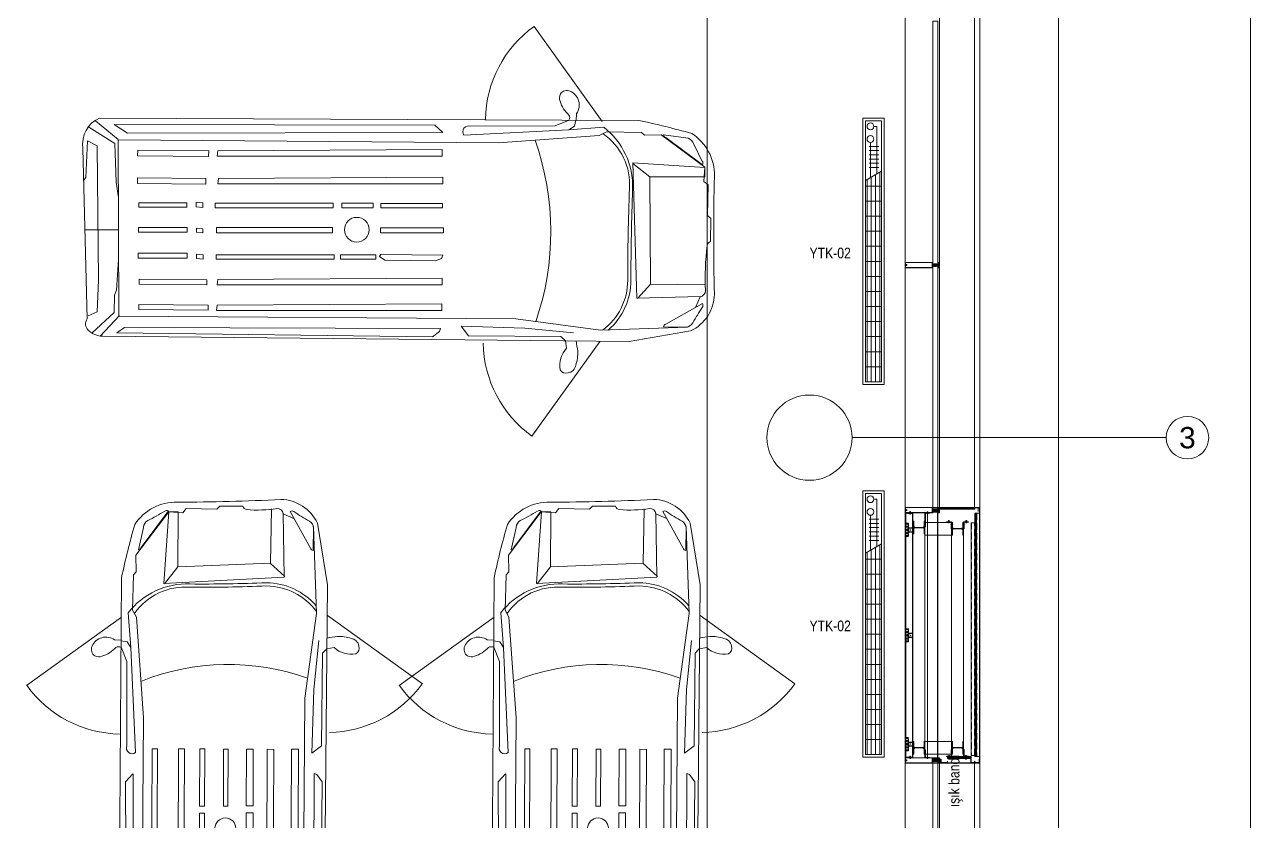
# Model space of a CAD drawing. Extents: x -2365 to 41970, y -230 to 8114.
# Drawn here: x 5304 to 6455, y 692 to 1440 of the extents above; entities that cross this region are included whole.
import ezdxf
from ezdxf.enums import TextEntityAlignment as Align

# ---------------------------------------------------------------- set-up
doc = ezdxf.new("R2010")
doc.units = 0
doc.header["$LTSCALE"] = 25
for name, pattern in [('DOT2', [0.125, 0, -0.125]), ('Grundrisse$0$AUSGEZOGEN', [2, 1, 1]), ('HIDDEN', [0.375, 0.25, -0.125]), ('HIDDEN2', [4.7625, 3.175, -1.5875])]:
    doc.linetypes.add(name, pattern=pattern)
doc.layers.get('0').update_dxf_attribs({"color": 9, "lineweight": 9})
for name, color, linetype, lineweight in [('01', 9, 'Continuous', 9), ('04', 9, 'Continuous', 9), ('06D', 9, 'Continuous', 9), ('09P', 9, 'Continuous', 9), ('10', 9, 'Continuous', 9), ('10A', 9, 'Continuous', 9), ('15', 9, 'Continuous', 9), ('20', 9, 'DOT2', 9), ('21', 9, 'Continuous', 9), ('24', 9, 'Continuous', 9), ('33', 9, 'BATTING', 9), ('35', 9, 'Continuous', 9), ('40A', 9, 'Continuous', 9)]:
    doc.layers.add(name, color=color, linetype=linetype, lineweight=lineweight)
doc.styles.add('Arial', font='arial.ttf', dxfattribs={"height": 2.5})
doc.styles.add('MuuM_TEXT-STANDART', font='ARIALN.TTF')
doc.linetypes.add('BATTING', pattern='A,0.0001,-0.1,[134,ltypeshp.shx,S=0.1,R=0,X=-0.1,Y=0],-0.2,[134,ltypeshp.shx,S=0.1,R=180,X=0.1,Y=0],-0.1', length=0.4001)
pattern_1 = [(135, (-0.00024, 0.01554), (-0.1767767, -0.1767767), [])]
pattern_2 = [(135, (-1.3601, 215.09837), (-0.1767767, -0.1767767), [])]
pattern_3 = [(135, (-1.36034, 214.00161), (-0.1767767, -0.1767767), [])]

# ---------------------------------------------------------------- blocks, each defined once
blk = doc.blocks.new('0_aks')
at = {"linetype": 'Continuous'}
blk.add_circle((0, 0), 2, dxfattribs=at)
at = {"style": 'Arial'}
blk.add_attdef('AKS', text='', height=2, dxfattribs=at).set_placement((0, 0), align=Align.MIDDLE_CENTER)
blk = doc.blocks.new('p-aks_vw')
at = {"layer": '24', "ltscale": 2}
blk.add_lwpolyline([(5680, 740), (5975, 740)], dxfattribs=at)
at = {"layer": '24', "xscale": 10, "yscale": 10, "zscale": 10}
blk.add_blockref('0_aks', (5995, 740), dxfattribs=at).add_auto_attribs({'AKS': '3'})
blk = doc.blocks.new('prf-camderzi-20x6-p_1')
at = {"layer": '10A', "linetype": 'Continuous'}
for points in [[(0.2, -2.4), (0.1, -2.3), (0.1, 2.3), (0.2, 2.4), (0.8, 2.4), (0.8, 2.3), (0.9, 2.3), (1.2, 2.4), (1.2, 2.5), (0.1, 2.5), (0, 2.4), (0, 2.3), (0, -2.4), (0.1, -2.5), (0.1, -2.5), (1.2, -2.5), (1.2, -2.4), (0.9, -2.3), (0.8, -2.3), (0.8, -2.4)], [(1.1, 2.1), (1.1, 2), (1.1, 2), (1.2, 2), (1.2, 2.3), (0.8, 2.3), (0.8, 2.2), (0.8, 2.3), (0.7, 2.3), (0.7, 2.3), (0.5, 2.3), (0.4, 2.2), (0.2, 2.1), (0.2, 2.1), (0.2, 2.1), (0.3, 2.1), (0.6, 2.1), (0.7, 2), (0.7, 1.1), (0.8, 1), (0.9, 1), (1, 0.9), (1, 0), (1, 0), (1, 0), (1, -0.9), (0.9, -1), (0.8, -1), (0.7, -1.1), (0.7, -2), (0.6, -2), (0.3, -2), (0.2, -2.1), (0.2, -2.1), (0.2, -2.1), (0.4, -2.2), (0.5, -2.3), (0.7, -2.3), (0.7, -2.3), (0.8, -2.3), (0.8, -2.2), (0.8, -2.2), (1.2, -2.4), (1.2, -2), (1.1, -1.9), (1.1, -1.9), (1.1, -2.1), (0.9, -2.1), (0.8, -2), (0.8, -1.1), (1.1, -1.1), (1.1, -1.2), (1.1, -1.2), (1.2, -1.2), (1.2, 1.2), (1.1, 1.3), (1.1, 1.3), (1.1, 1.1), (0.8, 1.1), (0.8, 2), (0.9, 2.1)], [(6.2, -2.5), (31.9, -2.5), (32, -2.5), (32, -2.4), (32, 2.3), (31.9, 2.5), (31.9, 2.5), (6.2, 2.5), (6.2, 2.3), (6.3, 2.2), (6.4, 2.2), (6.4, 2.3), (6.6, 2.3), (6.6, 1.9), (6.6, 1.9), (6.6, 1.8), (6.6, 1.4), (6.4, 1.4), (6.4, 1.5), (6.3, 1.5), (6.2, 1.4), (6.2, 1.1), (6.4, 1.1), (6.4, 1.2), (6.6, 1.2), (6.6, 0.7), (6.5, 0.5), (6.4, 0.5), (5.3, 0.5), (5.2, 0.5), (5.2, 0.4), (5.3, 0.2), (5.4, 0.2), (5.5, 0.2), (5.6, 0.2), (5.6, 0.2), (5.6, 0.2), (5.8, 0.2), (5.8, 0.2), (5.8, 0.2), (6, 0.2), (6, 0.2), (6, 0.2), (6.1, 0.2), (6.2, 0.2), (6.2, 0.2), (6.3, 0.2), (6.3, 0.2), (6.4, 0.2), (6.4, 0.2), (6.6, 0.1), (6.7, 0), (6.6, -0.1), (6.4, -0.2), (6.3, -0.2), (6.2, -0.2), (6.2, -0.2), (6.1, -0.2), (6.1, -0.2), (6, -0.2), (5.9, -0.2), (5.9, -0.2), (5.9, -0.2), (5.7, -0.2), (5.7, -0.2), (5.7, -0.2), (5.6, -0.2), (5.5, -0.2), (5.5, -0.2), (5.4, -0.2), (5.3, -0.3), (5.2, -0.4), (5.2, -0.5), (5.3, -0.5), (6.4, -0.5), (6.5, -0.6), (6.6, -0.6), (6.6, -1.2), (6.4, -1.2), (6.4, -1.1), (6.2, -1.1), (6.2, -1.5), (6.3, -1.5), (6.4, -1.5), (6.4, -1.4), (6.6, -1.4), (6.6, -1.9), (6.6, -1.9), (6.6, -1.9), (6.6, -2.4), (6.4, -2.4), (6.4, -2.2), (6.3, -2.2), (6.2, -2.3)]]:
    blk.add_lwpolyline(points, close=True, dxfattribs=at)
at = {"layer": '10A', "linetype": 'Grundrisse$0$AUSGEZOGEN'}
for points in [[(5.2, -0.5), (5.2, -0.3), (5.3, -0.2), (5.4, -0.2), (5.6, -0.2), (5.8, -0.2), (5.8, -0.2), (5.9, -0.2), (5.9, -0.2), (5.9, -0.2), (6.1, -0.2), (6.2, -0.2), (6.2, -0.2), (6.4, -0.1), (6.4, 0), (6.4, 0.1), (6.2, 0.2), (6.2, 0.2), (6.1, 0.2), (5.9, 0.2), (5.9, 0.2), (5.9, 0.2), (5.8, 0.2), (5.8, 0.2), (5.6, 0.2), (5.4, 0.2), (5.3, 0.2), (5.2, 0.3), (5.2, 0.5), (2.4, 0.5), (2.3, 0.5), (2.1, 0.4), (2, 0.4), (2, 0.4), (2, 0.5), (2, 0.5), (2, 0.5), (1.4, 0.5), (1.3, 0.4), (1.4, 0.3), (1.5, 0.3), (1.5, 0.3), (1.5, 0.4), (1.8, 0.4), (1.9, 0.3), (2.2, 0), (2.2, 0), (2.2, 0), (1.9, -0.3), (1.8, -0.4), (1.5, -0.4), (1.5, -0.3), (1.5, -0.3), (1.4, -0.3), (1.3, -0.4), (1.4, -0.5), (1.4, -0.5), (2, -0.5), (2, -0.5), (2, -0.4), (2, -0.4), (2.1, -0.4), (2.3, -0.5), (2.4, -0.5)], [(2.8, 0.9), (2.8, 0.9), (2.7, 0.5), (2.8, 0.5), (2.9, 0.5), (2.9, 0.6), (2.9, 0.9), (3, 1), (3.1, 1.1), (3.4, 1.1), (3.5, 1.1), (3.5, 1.2), (3.4, 1.2), (3.1, 1.2), (3.1, 1.2), (3, 1.2), (3, 1.2), (3, 1.1), (2.9, 1.1), (2.9, 1.1), (2.8, 1), (2.8, 1)], [(3.7, 0.9), (3.7, 0.9), (3.6, 0.5), (3.7, 0.5), (3.8, 0.5), (3.8, 0.6), (3.8, 0.9), (3.9, 1), (4, 1.1), (4.3, 1.1), (4.3, 1.1), (4.4, 1.2), (4.3, 1.2), (4, 1.2), (4, 1.2), (3.9, 1.2), (3.9, 1.2), (3.8, 1.1), (3.8, 1.1), (3.8, 1.1), (3.7, 1), (3.7, 1)], [(4.6, 0.9), (4.5, 0.9), (4.5, 0.5), (4.6, 0.5), (4.7, 0.5), (4.7, 0.6), (4.7, 0.9), (4.8, 1), (4.9, 1.1), (5.2, 1.1), (5.2, 1.1), (5.2, 1.2), (5.2, 1.2), (4.9, 1.2), (4.9, 1.2), (4.8, 1.2), (4.8, 1.2), (4.7, 1.1), (4.7, 1.1), (4.6, 1.1), (4.6, 1), (4.6, 1)], [(2.8, -0.9), (2.8, -0.9), (2.7, -0.5), (2.8, -0.5), (2.9, -0.6), (2.9, -0.6), (2.9, -0.9), (3, -1), (3.1, -1.1), (3.4, -1.1), (3.5, -1.1), (3.5, -1.1), (3.4, -1.2), (3.1, -1.2), (3.1, -1.2), (3, -1.2), (3, -1.1), (3, -1.1), (2.9, -1.1), (2.9, -1.1), (2.8, -1), (2.8, -1)], [(3.7, -0.9), (3.7, -0.9), (3.6, -0.5), (3.7, -0.5), (3.8, -0.6), (3.8, -0.6), (3.8, -0.9), (3.9, -1), (4, -1.1), (4.3, -1.1), (4.3, -1.1), (4.4, -1.1), (4.3, -1.2), (4, -1.2), (4, -1.2), (3.9, -1.2), (3.9, -1.1), (3.8, -1.1), (3.8, -1.1), (3.8, -1.1), (3.7, -1), (3.7, -1)], [(4.6, -0.9), (4.5, -0.9), (4.5, -0.5), (4.6, -0.5), (4.7, -0.6), (4.7, -0.6), (4.7, -0.9), (4.8, -1), (4.9, -1.1), (5.2, -1.1), (5.2, -1.1), (5.2, -1.1), (5.2, -1.2), (4.9, -1.2), (4.9, -1.2), (4.8, -1.2), (4.8, -1.1), (4.7, -1.1), (4.7, -1.1), (4.6, -1.1), (4.6, -1), (4.6, -1)]]:
    blk.add_lwpolyline(points, close=True, dxfattribs=at)
at = {"layer": '10A', "linetype": 'Continuous'}
blk.add_lwpolyline([(6.8, -2.3), (6.8, 2.3), (31.8, 2.3), (31.8, 0.2), (31.7, 0.1), (31.3, 0.1), (31.2, 0.2), (31.2, 0.2), (31.2, 0.3), (31.1, 0.3), (31.1, 0.3), (31, 0.4), (31, 0.4), (31, 0.4), (30.9, 0.4), (30.8, 0.5), (30.8, 0.5), (30.7, 0.5), (30.7, 0.4), (30.6, 0.4), (30.6, 0.4), (30.5, 0.4), (30.5, 0.3), (30.4, 0.3), (30.4, 0.2), (30.5, 0.1), (30.7, 0.1), (30.7, 0.2), (30.7, 0.2), (30.8, 0.2), (30.9, 0.2), (30.9, 0.2), (30.9, 0.1), (31, 0.1), (31, 0), (31, -0.1), (30.9, -0.1), (30.9, -0.1), (30.9, -0.2), (30.8, -0.2), (30.7, -0.2), (30.7, -0.1), (30.7, -0.1), (30.6, -0.1), (30.5, -0.1), (30.4, -0.2), (30.4, -0.3), (30.5, -0.3), (30.5, -0.3), (30.6, -0.4), (30.6, -0.4), (30.7, -0.4), (30.7, -0.4), (30.8, -0.4), (30.8, -0.4), (30.9, -0.4), (31, -0.4), (31, -0.4), (31, -0.4), (31.1, -0.3), (31.1, -0.3), (31.2, -0.2), (31.2, -0.2), (31.2, -0.2), (31.3, -0.1), (31.7, -0.1), (31.8, -0.1), (31.8, -2.3), (6.8, -2.3)], dxfattribs=at)
blk = doc.blocks.new('p-cephe-onkisim')
at = {"layer": '06D'}
for points in [[(-70.1, 2345), (-70, 68.4)], [(0, 2276.5), (0, 68)]]:
    blk.add_lwpolyline(points, dxfattribs=at)
for points in [[(-38, 794.5), (-5, 794.5), (-5, 1709.5), (-38, 1709.5)], [(-38, 68), (-5, 68), (-5, 554.5), (-38, 554.5)]]:
    blk.add_lwpolyline(points, close=True, dxfattribs=at)
at = {"layer": '10'}
blk.add_lwpolyline([(0, 794.5), (-70, 794.5), (-70, 554.5), (0, 554.5)], close=True, dxfattribs=at)
at = {"layer": '15', "linetype": 'Continuous'}
for points in [[(-44, 1251), (-39.5, 1251), (-39.5, 1023), (-44, 1023)], [(-44, 793.2), (-39.5, 793.2), (-39.5, 1021), (-44, 1021)], [(-44, 555.8), (-39.5, 555.8), (-39.5, 310.9), (-44, 310.9)]]:
    blk.add_lwpolyline(points, close=True, dxfattribs=at)
at = {"xscale": -1}
for p in [(-38, 1022), (-38, 792), (-38, 557)]:
    blk.add_blockref('prf-camderzi-20x6-p_1', p, dxfattribs=at)
blk = doc.blocks.new('Prf-40x40')
for points in [[(1.5, -2), (-1.5, -2, -0.414214), (-2, -1.5), (-2, 1.5, -0.414214), (-1.5, 2), (1.5, 2, -0.414214), (2, 1.5), (2, -1.5, -0.414214)], [(1.5, -1.7), (-1.5, -1.7, -0.414214), (-1.7, -1.5), (-1.7, 1.5, -0.414214), (-1.5, 1.7), (1.5, 1.7, -0.414214), (1.7, 1.5), (1.7, -1.5, -0.414214)]]:
    blk.add_lwpolyline(points, format="xyb", close=True)
blk.add_point((0, 0))
blk = doc.blocks.new('VIDA-GY2')
for p, q in [((0, 6), (-3, 6)), ((0, 5), (-3, 5)), ((0, 9), (0, 6)), ((0, 9), (0, 6)), ((3, 6), (0, 6)), ((0, 5), (0, 2)), ((0, 5), (0, 2)), ((3, 5), (0, 5))]:
    blk.add_line(p, q)
blk.add_circle((0, 5), 5.4)
for centre, start, end in [((-1, 5), 166.2259, 193.7741), ((0, 7), 76.2259, 103.7741), ((0, 4), 256.2259, 283.7741), ((1, 5), 346.2259, 13.7741)]:
    blk.add_arc(centre, 2.1, start, end)
blk = doc.blocks.new('A$C24435FA4')
for p, q in [((6.8, 6.2, 0), (4, 6.2, 0)), ((4.2, 1.1, 0), (4, 1.1, 0)), ((4, 1.1, 0), (4, -1.1, 0)), ((4.2, 1.1, 0), (4.2, -1.1, 0)), ((4.3, 5.3, 0), (6.8, 5.3, 0)), ((4.3, 5.3, 0), (4.3, -5.3, 0)), ((4.3, -5.3, 0), (4.3, 5.3, 0)), ((4.3, 0.9, 0), (4.9, 0.9, 0)), ((4.3, 0.5, 0), (4.9, 0.5, 0)), ((5, 0.7, 0), (5, -0.7, 0)), ((5, 0.5, 0), (6.3, 0.5, 0)), ((5.2, -0.5, 0), (5.2, 0.5, 0)), ((5.3, -0.5, 0), (5.3, 0.5, 0)), ((5.5, -0.5, 0), (5.5, 0.5, 0)), ((5.7, -0.5, 0), (5.7, 0.5, 0)), ((5.8, -0.5, 0), (5.8, 0.5, 0)), ((6, -0.5, 0), (6, 0.5, 0)), ((6.1, -0.5, 0), (6.1, 0.5, 0)), ((6.3, -0.5, 0), (6.3, 0.5, 0)), ((6.8, 5.2, 0), (6.8, 6.2, 0)), ((6.8, -5.3, 0), (6.8, 5.3, 0)), ((4.2, -1.1, 0), (4, -1.1, 0)), ((4, -6.3, 0), (6.8, -6.3)), ((4.3, -0.5, 0), (4.9, -0.5, 0)), ((4.3, -1, 0), (4.9, -1, 0)), ((4.3, -5.3, 0), (6.8, -5.3, 0)), ((5, -0.5, 0), (6.3, -0.5, 0)), ((6.8, -6.3, 0), (6.8, -5.3, 0))]:
    blk.add_line(p, q)
for centre, radius, start, end in [((4.1, 6.3, 0), 0.129, 200.3002, 318.4444), ((4.1, 6.1, 0), 0.129, 200.3002, 318.4444), ((4.1, 5.9, 0), 0.129, 200.3002, 318.4444), ((4.1, 5.7, 0), 0.129, 200.3002, 318.4444), ((4.1, 5.5, 0), 0.129, 200.3002, 318.4444), ((4.1, 5.3, 0), 0.129, 200.3002, 318.4444), ((4.1, 5.1, 0), 0.129, 200.3002, 318.4444), ((4.1, 4.9, 0), 0.129, 200.3002, 318.4444), ((4.1, 4.7, 0), 0.129, 200.3002, 318.4444), ((4.1, 4.5, 0), 0.129, 200.3002, 318.4444), ((4.1, 4.3, 0), 0.129, 200.3002, 318.4444), ((4.1, 4.1, 0), 0.129, 200.3002, 318.4444), ((4.1, 3.9, 0), 0.129, 200.3002, 318.4444), ((4.1, 3.7, 0), 0.129, 200.3002, 318.4444), ((4.1, 3.5, 0), 0.129, 200.3002, 318.4444), ((4.1, 3.3, 0), 0.129, 200.3002, 318.4444), ((4.1, 3.1, 0), 0.129, 200.3002, 318.4444), ((4.1, 2.9, 0), 0.129, 200.3002, 318.4444), ((4.1, 2.7, 0), 0.129, 200.3002, 318.4444), ((4.1, 2.5, 0), 0.129, 200.3002, 318.4444), ((4.1, 2.3, 0), 0.129, 200.3002, 318.4444), ((4.1, 2.1, 0), 0.129, 200.3002, 318.4444), ((4.1, 1.9, 0), 0.129, 200.3002, 318.4444), ((4.1, 1.7, 0), 0.129, 200.3002, 318.4444), ((4.1, 1.5, 0), 0.129, 200.3002, 318.4444), ((4.1, 1.3, 0), 0.129, 200.3002, 318.4444), ((4.1, 1.1, 0), 0.129, 200.3002, 318.4444), ((4.1, 0.9, 0), 0.129, 200.3002, 318.4444), ((4.1, 0.7, 0), 0.129, 200.3002, 318.4444), ((4.1, 0.5, 0), 0.129, 200.3002, 318.4444), ((4.1, 0.3, 0), 0.129, 200.3002, 318.4444), ((4.1, 0.1, 0), 0.129, 200.3002, 318.4444), ((4.5, 0.7), 0.303, 132.075, 227.925), ((5.5, 0), 1.3, 157.3801, 202.6199), ((4.7, 0.7), 0.303, 312.075, 47.925), ((3.7, 0), 1.3, 337.3801, 22.6199), ((4.1, -0.1, 0), 0.129, 200.3002, 318.4444), ((4.1, -0.3, 0), 0.129, 200.3002, 318.4444), ((4.1, -0.5, 0), 0.129, 200.3002, 318.4444), ((4.1, -0.7, 0), 0.129, 200.3002, 318.4444), ((4.1, -0.9, 0), 0.129, 200.3002, 318.4444), ((4.1, -1.1, 0), 0.129, 200.3002, 318.4444), ((4.1, -1.3, 0), 0.129, 200.3002, 318.4444), ((4.1, -1.5, 0), 0.129, 200.3002, 318.4444), ((4.1, -1.7, 0), 0.129, 200.3002, 318.4444), ((4.1, -1.9, 0), 0.129, 200.3002, 318.4444), ((4.1, -2.1, 0), 0.129, 200.3002, 318.4444), ((4.1, -2.3, 0), 0.129, 200.3002, 318.4444), ((4.1, -2.5, 0), 0.129, 200.3002, 318.4444), ((4.1, -2.7, 0), 0.129, 200.3002, 318.4444), ((4.1, -2.9, 0), 0.129, 200.3002, 318.4444), ((4.1, -3.1, 0), 0.129, 200.3002, 318.4444), ((4.1, -3.3, 0), 0.129, 200.3002, 318.4444), ((4.1, -3.5, 0), 0.129, 200.3002, 318.4444), ((4.1, -3.7, 0), 0.129, 200.3002, 318.4444), ((4.1, -3.9, 0), 0.129, 200.3002, 318.4444), ((4.1, -4.1, 0), 0.129, 200.3002, 318.4444), ((4.1, -4.3, 0), 0.129, 200.3002, 318.4444), ((4.1, -4.5, 0), 0.129, 200.3002, 318.4444), ((4.1, -4.7, 0), 0.129, 200.3002, 318.4444), ((4.1, -4.9, 0), 0.129, 200.3002, 318.4444), ((4.1, -5.1, 0), 0.129, 200.3002, 318.4444), ((4.1, -5.3, 0), 0.129, 200.3002, 318.4444), ((4.1, -5.5, 0), 0.129, 200.3002, 318.4444), ((4.1, -5.7, 0), 0.129, 200.3002, 318.4444), ((4.1, -5.9, 0), 0.129, 200.3002, 318.4444), ((4.1, -6.1, 0), 0.129, 200.3002, 318.4444), ((4.5, -0.7), 0.303, 132.075, 227.925), ((4.7, -0.7), 0.303, 312.075, 47.925)]:
    blk.add_arc(centre, radius, start, end)
at = {"xscale": 0.09999999997671699, "yscale": 0.09999999997671699, "zscale": 0.09999999997671699, "rotation": 179.9999994663915}
for p in [(5.6, 3.5, 0), (5.6, -2.5, 0)]:
    blk.add_blockref('VIDA-GY2', p, dxfattribs=at)
at = {"layer": '10'}
blk.add_blockref('Prf-40x40', (2, 0), dxfattribs=at)
blk = doc.blocks.new('*U608')
for points in [[(-0.1, -0.4), (-0.6, -0.4), (-0.6, 0.4), (-0.1, 0.4)], [(-0.1, 0.6), (0, 0.6), (0, -0.6), (-0.1, -0.6)], [(0.7, 0.6), (0.6, 0.6), (0.6, -0.6), (0.7, -0.6)], [(0.7, -0.4), (1.2, -0.4), (1.2, 0.4), (0.7, 0.4)]]:
    blk.add_lwpolyline(points, close=True)
for points in [[(0.6, 0.2), (0, 0.2)], [(0.6, -0.2), (0, -0.2)]]:
    blk.add_lwpolyline(points)
blk = doc.blocks.new('*U609')
for points in [[(-0.1, -0.4), (-0.6, -0.4), (-0.6, 0.4), (-0.1, 0.4)], [(-0.1, 0.6), (0, 0.6), (0, -0.6), (-0.1, -0.6)], [(0.9, 0.6), (0.8, 0.6), (0.8, -0.6), (0.9, -0.6)], [(0.9, -0.4), (1.4, -0.4), (1.4, 0.4), (0.9, 0.4)]]:
    blk.add_lwpolyline(points, close=True)
for points in [[(0.8, 0.2), (0, 0.2)], [(0.8, -0.2), (0, -0.2)]]:
    blk.add_lwpolyline(points)
blk = doc.blocks.new('*U610')
for points in [[(-0.1, -0.4), (-0.6, -0.4), (-0.6, 0.4), (-0.1, 0.4)], [(-0.1, 0.6), (0, 0.6), (0, -0.6), (-0.1, -0.6)], [(1.3, 0.6), (1.2, 0.6), (1.2, -0.6), (1.3, -0.6)], [(1.3, -0.4), (1.8, -0.4), (1.8, 0.4), (1.3, 0.4)]]:
    blk.add_lwpolyline(points, close=True)
for points in [[(1.2, 0.2), (0, 0.2)], [(1.2, -0.2), (0, -0.2)]]:
    blk.add_lwpolyline(points)
blk = doc.blocks.new('*U611')
for points in [[(-0.1, -0.4), (-0.6, -0.4), (-0.6, 0.4), (-0.1, 0.4)], [(-0.1, 0.6), (0, 0.6), (0, -0.6), (-0.1, -0.6)], [(0.7, 0.6), (0.6, 0.6), (0.6, -0.6), (0.7, -0.6)], [(0.7, -0.4), (1.2, -0.4), (1.2, 0.4), (0.7, 0.4)]]:
    blk.add_lwpolyline(points, close=True)
for points in [[(0.6, 0.2), (0, 0.2)], [(0.6, -0.2), (0, -0.2)]]:
    blk.add_lwpolyline(points)
blk = doc.blocks.new('*U612')
for points in [[(-0.1, -0.4), (-0.6, -0.4), (-0.6, 0.4), (-0.1, 0.4)], [(-0.1, 0.6), (0, 0.6), (0, -0.6), (-0.1, -0.6)], [(1.1, 0.6), (1, 0.6), (1, -0.6), (1.1, -0.6)], [(1.1, -0.4), (1.6, -0.4), (1.6, 0.4), (1.1, 0.4)]]:
    blk.add_lwpolyline(points, close=True)
for points in [[(1, 0.2), (0, 0.2)], [(1, -0.2), (0, -0.2)]]:
    blk.add_lwpolyline(points)
blk = doc.blocks.new('*U607')
for points in [[(-0.1, -0.4), (-0.6, -0.4), (-0.6, 0.4), (-0.1, 0.4)], [(-0.1, 0.6), (0, 0.6), (0, -0.6), (-0.1, -0.6)], [(2.2, 0.6), (2.1, 0.6), (2.1, -0.6), (2.2, -0.6)], [(2.2, -0.4), (2.7, -0.4), (2.7, 0.4), (2.2, 0.4)]]:
    blk.add_lwpolyline(points, close=True)
for points in [[(2.1, 0.2), (0, 0.2)], [(2.1, -0.2), (0, -0.2)]]:
    blk.add_lwpolyline(points)
blk = doc.blocks.new('p-cephekolon-240')
at = {"layer": '09P'}
h = blk.add_hatch(dxfattribs=at)
h.set_pattern_fill('ANSI31', color=256, scale=2, angle=90, style=0)
h.set_pattern_definition([(135, (-51.47542, 52.79165), (-0.1767767, -0.1767767), [])])
h.paths.add_polyline_path([(-66, 5), (-70, 5), (-70, 235), (-66, 235), (-66, 234.7), (-69.7, 234.7), (-69.7, 5.3), (-66, 5.3)])
h = blk.add_hatch(dxfattribs=at)
h.set_pattern_fill('ANSI31', color=256, scale=2, angle=90, style=0)
h.set_pattern_definition(pattern_2)
h.paths.add_polyline_path([(-63.3, 221.1), (-62.9, 221.1), (-62.9, 234.7), (-67.5, 234.7), (-67.5, 234.3), (-63.3, 234.3)])
h = blk.add_hatch(dxfattribs=at)
h.set_pattern_fill('ANSI31', color=256, scale=2, angle=90, style=0)
h.set_pattern_definition(pattern_2)
h.paths.add_polyline_path([(-51.1, 221.7), (-51.5, 221.7), (-51.5, 235), (-46.9, 235), (-46.9, 234.6), (-51.1, 234.6)])
h = blk.add_hatch(dxfattribs=at)
h.set_pattern_fill('ANSI31', color=256, scale=2, angle=90, style=0)
h.set_pattern_definition([(135, (-39.45024, 50.15735), (-0.1767767, -0.1767767), [])])
h.paths.add_polyline_path([(-39.6, 236.7), (-39.6, 3.5), (-39.5, 3.5), (-39.5, 236.7)])
h = blk.add_hatch(dxfattribs=at)
h.set_pattern_fill('DOTS', color=256, scale=10, angle=90, style=0)
h.set_pattern_definition([(90, (-5.338, 238.5), (-0.625, 0.3125), [0, -0.625])])
h.paths.add_polyline_path([(-37.6, 240), (-37.6, 238.5), (-4.9, 238.5), (-4.9, 240)])
h = blk.add_hatch(dxfattribs=at)
h.set_pattern_fill('ANSI31', color=256, scale=2, angle=90, style=0)
h.set_pattern_definition([(135, (-0.00024, 46.68058), (-0.1767767, -0.1767767), [])])
h.paths.add_polyline_path([(-0.3, 0.3), (-0.3, 239.7), (-4.9, 239.7), (-4.9, 240), (0, 240), (0, 0), (-37.2, 0), (-37.2, 3.7), (-36.8, 3.7), (-36.8, 0.3)])
h = blk.add_hatch(dxfattribs=at)
h.set_pattern_fill('ANSI31', color=256, scale=2, angle=90, style=0)
h.set_pattern_definition(pattern_3)
h.paths.add_polyline_path([(-1.4, 236.3), (-1.6, 236.3), (-1.6, 239.5), (-4.7, 239.5), (-4.7, 238.3), (-4.9, 238.3), (-4.9, 239.7), (-1.4, 239.7)])
h = blk.add_hatch(dxfattribs=at)
h.set_pattern_fill('ANSI31', color=256, scale=2, angle=90, style=0)
h.set_pattern_definition(pattern_2)
edge = h.paths.add_edge_path()
edge.add_line((-62.9, 215.1), (-62.9, 227.1))
edge.add_line((-62.9, 227.1), (-62.1, 227.1))
edge.add_line((-62.1, 227.1), (-62.1, 222.5))
edge.add_arc((-60.9, 222.5), 1.2, 180, 270)
edge.add_line((-60.9, 221.3), (-53.5, 221.3))
edge.add_arc((-53.5, 222.5), 1.2, 270, 360)
edge.add_line((-52.3, 222.5), (-52.3, 227.1))
edge.add_line((-52.3, 227.1), (-51.5, 227.1))
edge.add_line((-51.5, 227.1), (-51.5, 215.1))
edge.add_line((-51.5, 215.1), (-52.3, 215.1))
edge.add_line((-52.3, 215.1), (-52.3, 219.6))
edge.add_arc((-53.5, 219.6), 1.2, 360, 450)
edge.add_line((-53.5, 220.8), (-60.9, 220.8))
edge.add_arc((-60.9, 219.6), 1.2, 90, 180)
edge.add_line((-62.1, 219.6), (-62.1, 215.1))
edge.add_line((-62.1, 215.1), (-62.9, 215.1))
h = blk.add_hatch(dxfattribs=at)
h.set_pattern_fill('ANSI31', color=256, scale=2, angle=90, style=0)
h.set_pattern_definition(pattern_3)
h.paths.add_polyline_path([(-27, 219.8), (-26.6, 219.8), (-26.6, 226.6), (-31.2, 226.6), (-31.2, 226.2), (-27, 226.2)])
h = blk.add_hatch(dxfattribs=at)
h.set_pattern_fill('ANSI31', color=256, scale=2, angle=90, style=0)
h.set_pattern_definition(pattern_3)
edge = h.paths.add_edge_path()
edge.add_line((-26.6, 214), (-26.6, 226))
edge.add_line((-26.6, 226), (-25.8, 226))
edge.add_line((-25.8, 226), (-25.8, 221.5))
edge.add_arc((-24.6, 221.5), 1.2, 180, 270)
edge.add_line((-24.6, 220.3), (-17.2, 220.3))
edge.add_arc((-17.2, 221.5), 1.2, 270, 360)
edge.add_line((-16, 221.5), (-16, 226))
edge.add_line((-16, 226), (-15.2, 226))
edge.add_line((-15.2, 226), (-15.2, 214))
edge.add_line((-15.2, 214), (-16, 214))
edge.add_line((-16, 214), (-16, 218.6))
edge.add_arc((-17.2, 218.6), 1.2, 360, 450)
edge.add_line((-17.2, 219.8), (-24.6, 219.8))
edge.add_arc((-24.6, 218.6), 1.2, 90, 180)
edge.add_line((-25.8, 218.6), (-25.8, 214))
edge.add_line((-25.8, 214), (-26.6, 214))
h = blk.add_hatch(dxfattribs=at)
h.set_pattern_fill('ANSI31', color=256, scale=2, angle=90, style=0)
h.set_pattern_definition(pattern_3)
h.paths.add_polyline_path([(-14.8, 219.8), (-15.2, 219.8), (-15.2, 226.6), (-10.6, 226.6), (-10.6, 226.2), (-14.8, 226.2)])
h = blk.add_hatch(dxfattribs=at)
h.set_pattern_fill('ANSI31', color=256, scale=2, angle=90, style=0)
h.set_pattern_definition([(135, (-51.47542, 5.96519), (-0.1767767, -0.1767767), [])])
h.paths.add_polyline_path([(-67.5, 5.7), (-63.3, 5.7), (-63.3, 12.8), (-62.9, 12.8), (-62.9, 5.3), (-67.5, 5.3)])
h = blk.add_hatch(dxfattribs=at)
h.set_pattern_fill('ANSI31', color=256, scale=2, angle=90, style=0)
h.set_pattern_definition([(135, (-51.47542, 6.14984), (-0.1767767, -0.1767767), [])])
edge = h.paths.add_edge_path()
edge.add_line((-62.9, 8.4), (-62.9, 20.4))
edge.add_line((-62.9, 20.4), (-62.1, 20.4))
edge.add_line((-62.1, 20.4), (-62.1, 15.9))
edge.add_arc((-60.9, 15.9), 1.2, 180, 270)
edge.add_line((-60.9, 14.7), (-53.5, 14.7))
edge.add_arc((-53.5, 15.9), 1.2, 270, 360)
edge.add_line((-52.3, 15.9), (-52.3, 20.4))
edge.add_line((-52.3, 20.4), (-51.5, 20.4))
edge.add_line((-51.5, 20.4), (-51.5, 8.4))
edge.add_line((-51.5, 8.4), (-52.3, 8.4))
edge.add_line((-52.3, 8.4), (-52.3, 13))
edge.add_arc((-53.5, 13), 1.2, 360, 450)
edge.add_line((-53.5, 14.2), (-60.9, 14.2))
edge.add_arc((-60.9, 13), 1.2, 90, 180)
edge.add_line((-62.1, 13), (-62.1, 8.4))
edge.add_line((-62.1, 8.4), (-62.9, 8.4))
h = blk.add_hatch(dxfattribs=at)
h.set_pattern_fill('ANSI31', color=256, scale=2, angle=90, style=0)
h.set_pattern_definition([(135, (-15.20932, 8.43232), (-0.1767767, -0.1767767), [])])
edge = h.paths.add_edge_path()
edge.add_line((-26.6, 8.4), (-26.6, 20.4))
edge.add_line((-26.6, 20.4), (-25.8, 20.4))
edge.add_line((-25.8, 20.4), (-25.8, 15.9))
edge.add_arc((-24.6, 15.9), 1.2, 180, 270)
edge.add_line((-24.6, 14.7), (-17.2, 14.7))
edge.add_arc((-17.2, 15.9), 1.2, 270, 360)
edge.add_line((-16, 15.9), (-16, 20.4))
edge.add_line((-16, 20.4), (-15.2, 20.4))
edge.add_line((-15.2, 20.4), (-15.2, 8.4))
edge.add_line((-15.2, 8.4), (-16, 8.4))
edge.add_line((-16, 8.4), (-16, 13))
edge.add_arc((-17.2, 13), 1.2, 360, 450)
edge.add_line((-17.2, 14.2), (-24.6, 14.2))
edge.add_arc((-24.6, 13), 1.2, 90, 180)
edge.add_line((-25.8, 13), (-25.8, 8.4))
edge.add_line((-25.8, 8.4), (-26.6, 8.4))
h = blk.add_hatch(dxfattribs=at)
h.set_pattern_fill('ANSI31', color=256, scale=2, angle=90, style=0)
h.set_pattern_definition([(135, (-40.43468, 3.68663), (-0.176777, -0.176777), [])])
h.paths.add_polyline_path([(-44.5, 3.7), (-40.5, 3.7), (-40.4, 3.8), (-40.4, 5), (-40.5, 5.1), (-44.5, 5.1), (-44.6, 5), (-44.6, 3.8)])
h.paths.add_polyline_path([(-44.3, 3.9), (-44.4, 4), (-44.4, 4.8), (-44.3, 4.9), (-40.7, 4.9), (-40.6, 4.8), (-40.6, 4), (-40.7, 3.9)], flags=16)
h = blk.add_hatch(dxfattribs=at)
h.set_pattern_fill('ANSI31', color=256, scale=2, angle=90, style=0)
h.set_pattern_definition(pattern_1)
h.paths.add_polyline_path([(-36.6, 3.7), (-36.4, 3.7), (-36.4, 0.5), (-30.5, 0.5), (-30.5, 1.7), (-30.4, 1.7), (-30.4, 0.3), (-36.6, 0.3)])
h = blk.add_hatch(dxfattribs=at)
h.set_pattern_fill('ANSI31', color=256, scale=2, angle=90, style=0)
h.set_pattern_definition([(135, (-8.20052, 4.40646), (-0.1767767, -0.1767767), [])])
h.paths.add_polyline_path([(-30.4, 4.4), (-30.4, 6.1), (-8.2, 6.1), (-8.2, 4.4)])
h = blk.add_hatch(dxfattribs=at)
h.set_pattern_fill('ANSI31', color=256, scale=2, angle=90, style=0)
h.set_pattern_definition(pattern_1)
h.paths.add_polyline_path([(-8.4, 3.7), (-8.2, 3.7), (-8.2, 0.5), (-5, 0.5), (-5, 1.7), (-4.9, 1.7), (-4.9, 0.3), (-8.4, 0.3)])
h = blk.add_hatch(dxfattribs=at)
h.set_pattern_fill('ANSI31', color=256, scale=2, angle=90, style=0)
h.set_pattern_definition(pattern_1)
edge = h.paths.add_edge_path()
edge.add_line((-4.9, 1.7), (-4.7, 1.7))
edge.add_line((-4.7, 1.7), (-4.7, 0.5))
edge.add_line((-4.7, 0.5), (-0.5, 0.5))
edge.add_line((-0.5, 0.5), (-0.5, 3.7))
edge.add_line((-0.5, 3.7), (-0.3, 3.7))
edge.add_line((-0.3, 3.7), (-0.3, 0.3))
edge.add_line((-0.3, 0.3), (-4.9, 0.3))
for points in [[(-66, 5), (-70, 5), (-70, 235), (-66, 235), (-66, 234.7), (-69.7, 234.7), (-69.7, 5.3), (-66, 5.3)], [(-43.9, 235.6), (-40, 235.6), (-39.9, 235.7), (-39.9, 236.9), (-40, 237), (-43.9, 237), (-44, 236.9), (-44, 235.7)], [(-43.7, 235.8), (-43.8, 235.9), (-43.8, 236.7), (-43.7, 236.8), (-40.2, 236.8), (-40.1, 236.7), (-40.1, 235.9), (-40.2, 235.8)], [(-39.6, 236.7), (-39.6, 3.5), (-39.5, 3.5), (-39.5, 236.7)], [(-67.5, 5.7), (-63.3, 5.7), (-63.3, 12.8), (-62.9, 12.8), (-62.9, 5.3), (-67.5, 5.3)], [(-31.2, 6.5), (-27, 6.5), (-27, 12.9), (-26.6, 12.9), (-26.6, 6.1), (-31.2, 6.1)], [(-10.6, 6.5), (-14.8, 6.5), (-14.8, 12.9), (-15.2, 12.9), (-15.2, 6.1), (-10.6, 6.1)], [(-44.5, 3.7), (-40.5, 3.7), (-40.4, 3.8), (-40.4, 5), (-40.5, 5.1), (-44.5, 5.1), (-44.6, 5), (-44.6, 3.8)], [(-44.3, 3.9), (-44.4, 4), (-44.4, 4.8), (-44.3, 4.9), (-40.7, 4.9), (-40.6, 4.8), (-40.6, 4), (-40.7, 3.9)], [(-36.6, 3.7), (-36.4, 3.7), (-36.4, 0.5), (-30.5, 0.5), (-30.5, 1.7), (-30.4, 1.7), (-30.4, 0.3), (-36.6, 0.3)], [(-30.4, 4.4), (-30.4, 6.1), (-8.2, 6.1), (-8.2, 4.4)]]:
    blk.add_lwpolyline(points, close=True)
for points in [[(-63.3, 221.1), (-62.9, 221.1), (-62.9, 234.7), (-67.5, 234.7), (-67.5, 234.3), (-63.3, 234.3), (-63.3, 221.1)], [(-51.1, 221.7), (-51.5, 221.7), (-51.5, 235), (-46.9, 235), (-46.9, 234.6), (-51.1, 234.6), (-51.1, 221.7)], [(-0.3, 0.3), (-0.3, 0.3), (-0.3, 0.3), (-0.3, 239.7), (-4.9, 239.7), (-4.9, 240), (0, 240), (0, 0), (-37.2, 0), (-37.2, 3.7), (-36.8, 3.7), (-36.8, 0.3), (-0.3, 0.3)], [(-1.4, 236.3), (-1.6, 236.3), (-1.6, 239.5), (-4.7, 239.5), (-4.7, 238.3), (-4.9, 238.3), (-4.9, 239.7), (-1.4, 239.7), (-1.4, 236.3)], [(-27, 219.8), (-26.6, 219.8), (-26.6, 226.6), (-31.2, 226.6), (-31.2, 226.2), (-27, 226.2), (-27, 219.8)], [(-14.8, 219.8), (-15.2, 219.8), (-15.2, 226.6), (-10.6, 226.6), (-10.6, 226.2), (-14.8, 226.2), (-14.8, 219.8)], [(-51.1, 12.6), (-51.5, 12.6), (-51.5, 5), (-46.9, 5), (-46.9, 5.4), (-51.1, 5.4), (-51.1, 12.6)], [(-8.4, 3.7), (-8.2, 3.7), (-8.2, 0.5), (-5, 0.5), (-5, 1.7), (-4.9, 1.7), (-4.9, 0.3), (-8.4, 0.3), (-8.4, 3.7)], [(-4.9, 1.7), (-4.7, 1.7), (-4.7, 0.5), (-0.5, 0.5), (-0.5, 3.7), (-0.3, 3.7), (-0.3, 0.3), (-4.9, 0.3)]]:
    blk.add_lwpolyline(points)
at = {"const_width": 0.2}
for points in [[(-61.5, 224.8), (-64.5, 224.8)], [(-50, 224.8), (-53, 224.8)], [(-24.8, 223.7), (-27.8, 223.7)], [(-13.7, 223.7), (-16.7, 223.7)], [(-61.3, 9.8), (-64.3, 9.8)], [(-50.1, 9.8), (-53.1, 9.8)], [(-25, 9.8), (-28, 9.8)], [(-13.6, 9.8), (-16.6, 9.8)]]:
    blk.add_lwpolyline(points, dxfattribs=at)
for points in [[(-62.9, 215.1), (-62.9, 227.1), (-62.1, 227.1), (-62.1, 222.5, 0.414214), (-60.9, 221.3), (-53.5, 221.3, 0.414214), (-52.3, 222.5), (-52.3, 227.1), (-51.5, 227.1), (-51.5, 215.1), (-52.3, 215.1), (-52.3, 219.6, 0.414214), (-53.5, 220.8), (-60.9, 220.8, 0.414214), (-62.1, 219.6), (-62.1, 215.1), (-62.9, 215.1)], [(-26.6, 214), (-26.6, 226), (-25.8, 226), (-25.8, 221.5, 0.414214), (-24.6, 220.3), (-17.2, 220.3, 0.414214), (-16, 221.5), (-16, 226), (-15.2, 226), (-15.2, 214), (-16, 214), (-16, 218.6, 0.414214), (-17.2, 219.8), (-24.6, 219.8, 0.414214), (-25.8, 218.6), (-25.8, 214), (-26.6, 214)], [(-62.9, 8.4), (-62.9, 20.4), (-62.1, 20.4), (-62.1, 15.9, 0.414214), (-60.9, 14.7), (-53.5, 14.7, 0.414214), (-52.3, 15.9), (-52.3, 20.4), (-51.5, 20.4), (-51.5, 8.4), (-52.3, 8.4), (-52.3, 13, 0.414214), (-53.5, 14.2), (-60.9, 14.2, 0.414214), (-62.1, 13), (-62.1, 8.4), (-62.9, 8.4)], [(-26.6, 8.4), (-26.6, 20.4), (-25.8, 20.4), (-25.8, 15.9, 0.414214), (-24.6, 14.7), (-17.2, 14.7, 0.414214), (-16, 15.9), (-16, 20.4), (-15.2, 20.4), (-15.2, 8.4), (-16, 8.4), (-16, 13, 0.414214), (-17.2, 14.2), (-24.6, 14.2, 0.414214), (-25.8, 13), (-25.8, 8.4), (-26.6, 8.4)]]:
    blk.add_lwpolyline(points, format="xyb", close=True)
blk.add_circle((-37.6, 2.2), 0.425)
at = {"layer": '06D'}
for points in [[(-3, 234.5), (-3, 6.1), (-4.6, 6.1), (-4.6, 234.5)], [(-3, 6.1), (-3, 234.5), (-0.3, 234.5), (-0.3, 6.1)], [(-51.5, 226), (-51.5, 214), (-26.6, 214), (-26.6, 226)], [(-4.6, 7.2), (-4.6, 225.7), (-8.1, 225.7), (-8.1, 7.2)], [(-51.5, 8.4), (-51.5, 20.4), (-26.6, 20.4), (-26.6, 8.4)]]:
    blk.add_lwpolyline(points, close=True, dxfattribs=at)
for points in [[(-4.4, 6.1), (-4.4, 234.5)], [(-3.3, 6.1), (-3.3, 234.5)], [(-62.9, 20.4), (-62.9, 216.2)], [(-51.5, 20.4), (-51.5, 216.2)], [(-26.6, 20.4), (-26.6, 215.1)], [(-15.2, 20.4), (-15.2, 215.1)]]:
    blk.add_lwpolyline(points, dxfattribs=at)
at = {"layer": '10', "linetype": 'HIDDEN', "const_width": 0.2}
blk.add_lwpolyline([(-40.2, 3.2), (-40.2, 5.2), (-65.9, 5.2), (-65.9, 5.8), (-69.2, 5.8), (-69.2, 234.2), (-67.6, 234.2), (-67.6, 234.8), (-67.6, 234.9), (-44.5, 234.9), (-44.3, 234.9), (-44.3, 237.1)], dxfattribs=at)
at = {"layer": '15'}
blk.add_lwpolyline([(-37.6, 240), (-37.6, 238.5), (-4.9, 238.5), (-4.9, 240)], close=True, dxfattribs=at)
at = {"layer": '20', "linetype": 'HIDDEN'}
for points in [[(-2.7, 234.5), (-2.7, 6.1)], [(-7.9, 225.7), (-7.9, 7.2)], [(-4.9, 7.2), (-4.9, 225.7)]]:
    blk.add_lwpolyline(points, dxfattribs=at)
at = {"layer": '33', "ltscale": 0.4}
for points in [[(-63.2, 5.9), (-63.2, 234.1)], [(-49.2, 6), (-49.2, 233.8)]]:
    blk.add_lwpolyline(points, dxfattribs=at)
at = {"rotation": 90}
for name, p in [('*U610', (-65.4, 234.3)), ('*U611', (-49.2, 234.6)), ('*U609', (-29.1, 226.2)), ('*U609', (-12.7, 226.2)), ('*U612', (-65.4, 4.8)), ('*U608', (-49.2, 4.8)), ('*U607', (-28.9, 4.4)), ('*U607', (-12.9, 4.4))]:
    blk.add_blockref(name, p, dxfattribs=at)
at = {"layer": '06D', "extrusion": (0, 0, -1), "zscale": -1}
for p in [(62.9, 218.9), (62.9, 120, 0), (62.9, 17.8)]:
    blk.add_blockref('A$C24435FA4', p, dxfattribs=at)
blk = doc.blocks.new('p-cephe-onkisim-toplam')
blk.add_blockref('p-cephe-onkisim', (0, 0))
at = {"layer": '10'}
blk.add_blockref('p-cephekolon-240', (0, 554.5), dxfattribs=at)
blk = doc.blocks.new('p-kolon-vw-çelik80')
at = {"layer": '01'}
blk.add_circle((0, 0), 40, dxfattribs=at)
blk = doc.blocks.new('p-araba-crafter-4')
for points in [[(-176.5, 87.2), (-130.7, 82.6), (-71, 80.8), (-77.8, 90), (-164.8, 90.6), (-168.9, 94.5), (-170.1, 101.4, 0.235588), (-164.1, 121.9, 0.356373), (-171.5, 124.8, 0.328834), (-178.7, 117.4, 0.098208), (-180.5, 104.4, 0.009363), (-179, 94.6, 0.839717)], [(-286.7, 85.3), (-228.9, 95.1), (404.5, 91.5, -0.193651), (418.3, 85.7, -0.09777), (422.1, 75.1), (422.1, -85.4, -0.334174), (404.5, -100.4), (-234.9, -98.4, -0.019253), (-284.8, -86.2, -0.261404), (-306, -46.2, 0.013308), (-308.9, 51, -0.283819), (-286.7, 85.3, -0.476839)], [(-291.2, 63.3), (-295.4, 53.2, 0.393869), (-300.4, 47.3, -0.060445), (-299.2, 18.9, -0.299249), (-302.3, 15.3), (-302.5, -6.3), (-299.5, -9.1), (-300.2, -38.1), (-296.1, -41.2), (-296.9, -54.4), (-256, -85.1), (-240.5, -84.7), (-237.6, -87.2), (-204.5, -87.9), (-197.8, -84.4), (-103.3, -77.3), (393.2, -79.2), (389.5, 72.4), (-122.4, 74.1), (-201.9, 84.7), (-283.5, 81.8)], [(-261, 81.5), (-282.2, 81.7, 0.261581), (-288.6, 77.8, -0.022926), (-297.5, 63.2, 0.279532), (-297.7, 59.6), (-263.4, 78.9, 0.295188), (-261, 81.5, 13.178644)], [(-169.4, -89.5), (-202, -92.1, -0.242482), (-229.2, -34.1, 0.010953), (-230.6, 37.7, -0.215831), (-209.2, 84.5, -0.21756)], [(-201.2, -86.1), (-201.2, -86.1, -0.269239), (-226.2, -34.2, 0.010951), (-227.6, 37.7, -0.237508), (-203.9, 84.7, -0.21756)], [(-141.1, 76.7, 0.184522), (-137.6, -79.9, 0.707623)], [(-261, -82.6), (-282.2, -78, -0.261581), (-288.6, -74.1, 0.02138), (-297.5, -58.1, -0.279532), (-297.7, -54.6), (-263.4, -80, -0.295188), (-261, -82.6, -13.178644)], [(-175.7, -98.7), (-174.7, -93), (-169.4, -89.5), (-70.8, -84.6, -0.751196), (-77.1, -92.9), (-156.3, -93.3), (-169.7, -98.6)], [(-176.3, -98.4), (-176.5, -104.8, 0.473416), (-170.5, -125.9, 0.359561), (-161.3, -123.2, 0.175907), (-161, -116.6, 0.133572), (-169.4, -103.5, -0.278118), (-169.4, -98.6, -2.807037)]]:
    blk.add_lwpolyline(points, format="xyb")
for points in [[(-44, 90.8), (391.5, 88.2), (384.2, 83.3), (-51.8, 83.1), (-50.7, 85.7), (-44, 90.8)], [(407, 91.5), (389, 71.9)], [(415, 88.5), (394, 69.1), (393.6, 53), (391.6, 48.1), (392.9, 33.3)], [(422.1, 75.1), (409.8, 68.5), (408.5, 38.7), (411.2, -73.4), (421.7, -78.2), (422.1, -43.7), (422.1, -42.7)], [(-296, 53.1), (-235.9, 54.4), (-229.5, -58.6), (-296.9, -54.2), (-296.9, -45.5), (-245.2, -45.5), (-249, 41.3), (-300.1, 42.1)], [(-236.7, 55), (-249.1, 41.2)], [(391.1, 5.3), (422.1, 5.3)], [(392.9, -24.9), (394.9, -39.4), (396.1, -75.8), (420.1, -90.7)], [(-229.4, -58), (-245.3, -45.5)], [(411.1, -98.7), (393.2, -79.2)], [(-50.8, -87.1), (-43.4, -93.9), (396.3, -90), (391.2, -85.3), (-50.7, -86.9)]]:
    blk.add_lwpolyline(points)
for points in [[(-74.4, 68.3), (124.9, 68.3), (124.9, 61.7), (-74.4, 61.7)], [(131.8, 68.6), (217.8, 68.6), (217.8, 62.3), (131.8, 62.3)], [(226.8, 68.6), (308.9, 68.6), (308.9, 62.2), (226.8, 62.2)], [(319.3, 68.4), (375.9, 68.4), (375.9, 62.1), (319.3, 62.1)], [(-74.3, 45.1), (124.8, 45.1), (124.8, 39), (-74.3, 39)], [(131.6, 45), (217.6, 45), (217.6, 40.4), (131.6, 40.4)], [(227.5, 45), (310.5, 45), (310.5, 40.5), (227.5, 40.5)], [(319.3, 44.8), (375.9, 44.8), (375.9, 40.3), (319.3, 40.3)], [(-74.4, 25.9), (-21.1, 25.9), (-21.1, 19.5), (-74.4, 19.5)], [(-14.7, 25.9), (12.8, 25.9), (12.8, 19.5), (-14.7, 19.5)], [(21.1, 25.5), (124.7, 25.5), (124.7, 18.6), (21.1, 18.6)], [(138.5, 24.3), (164.2, 24.3), (164.2, 20.7), (138.5, 20.7)], [(172.3, 24.3), (219.3, 24.3), (219.3, 18.7), (172.3, 18.7)], [(228.4, 24.4), (259, 24.4), (259, 19.9), (228.4, 19.9)], [(268.1, 23.6), (310.5, 23.6), (310.5, 19.5), (268.1, 19.5)], [(319.3, 24), (375.6, 24), (375.6, 19.5), (319.3, 19.5)], [(-74.3, 2.3), (-20.9, 2.3), (-20.9, -2), (-74.3, -2)], [(21, 2.3), (124.9, 2.3), (124.9, -2.5), (21, -2.5)], [(138.5, 2.4), (164.2, 2.4), (164.2, -0.6), (138.5, -0.6)], [(174.7, 2.2), (216.5, 2.2), (216.5, -2.7), (174.7, -2.7)], [(228.7, 1.9), (259, 1.9), (259, -2.6), (228.7, -2.6)], [(267.9, 1.8), (310.9, 1.8), (310.9, -3.1), (267.9, -3.1)], [(318.6, 1.9), (375.6, 1.9), (375.6, -1.3), (318.6, -1.3)], [(-74.4, -19.6), (-20.7, -19.6), (-20.7, -24.4), (-74.4, -24.4)], [(-14.2, -19.6), (12.9, -19.6), (12.9, -24.4), (-14.2, -24.4)], [(20.9, -19.6), (125, -19.6), (125, -24.1), (20.9, -24.1)], [(138.6, -19.4), (164.4, -19.4), (164.4, -23), (138.6, -23)], [(172.7, -19.6), (216.5, -19.6), (216.5, -23.7), (172.7, -23.7)], [(230.4, -19.7), (259.2, -19.7), (259.2, -23.7), (230.4, -23.7)], [(267.7, -20.2), (310.7, -20.2), (310.7, -24.9), (267.7, -24.9)], [(318.7, -20.1), (376.2, -20.1), (376.2, -23.7), (318.7, -23.7)], [(-74.3, -38.8), (124.9, -38.8), (124.9, -44.3), (-74.3, -44.3)], [(133.3, -39.4), (214.2, -39.4), (214.2, -44.5), (133.3, -44.5)], [(226.4, -39.6), (310.7, -39.6), (310.7, -45.1), (226.4, -45.1)], [(319.1, -42.1), (375.4, -42.1), (375.4, -45.6), (319.1, -45.6)], [(-74.3, -64.2), (124.7, -64.2), (124.7, -69.1), (-74.3, -69.1)], [(133.7, -64.2), (213.6, -64.2), (213.6, -69.1), (133.7, -69.1)], [(224.8, -64), (309.7, -64), (309.7, -69), (224.8, -69)], [(319.8, -64.6), (373.3, -64.6), (373.3, -68.4), (319.8, -68.4)]]:
    blk.add_lwpolyline(points, close=True)
blk.add_circle((0, 0), 9.78)
blk = doc.blocks.new('p-crafter extra uzun')
for p, q in [((-101.1, -108.5), (-190.3, -172.7)), ((92.2, -107), (181.4, -171.1))]:
    blk.add_line(p, q)
blk.add_arc((-101.1, -108.5), 109.8, 215.7081, 269.024)
at = {"extrusion": (0, 0, -1)}
blk.add_arc((-92.2, -107), 109.8, 215.7081, 269.024, dxfattribs=at)
at = {"rotation": 269.7808623825683}
blk.add_blockref('p-araba-crafter-4', (-3.6, -306.8), dxfattribs=at)
blk = doc.blocks.new('p-araba-crafter-1')
for points in [[(-215.1, 96.9), (-169.3, 92.3), (-109.6, 90.5), (-116.4, 99.7), (-203.4, 100.3), (-207.5, 104.2), (-208.7, 111.1, 0.235588), (-202.7, 131.6, 0.356373), (-210, 134.5, 0.328834), (-217.3, 127.1, 0.098208), (-219.1, 114.1, 0.009363), (-217.6, 104.3, 0.839717)], [(-325.2, 95), (-267.5, 104.8), (226.8, 100, -0.193651), (240.7, 94.3, -0.376965), (241.5, 83.7), (245.6, -76.3, -0.337403), (230.1, -104.8), (-276.4, -102.5, -0.019253), (-326.2, -90.3, -0.261404), (-347.5, -50.3, 0.011653), (-347.5, 60.7, -0.283819), (-325.2, 95, -0.476839)], [(-329.7, 73), (-334, 62.9, 0.393869), (-339, 57, -0.040659), (-340.7, 14.8, -0.299249), (-343.8, 11.1), (-344, -10.4), (-341, -13.2), (-341.7, -42.2), (-337.6, -45.3), (-338.4, -58.6), (-297.5, -89.2), (-282, -88.9), (-279.1, -91.3), (-246, -92), (-239.3, -88.5), (-144.8, -81.5), (212.6, -84.5), (211.9, 81), (-160.9, 83.8), (-240.5, 94.4), (-322.1, 91.5)], [(-210.8, -93.6), (-243.5, -96.2, -0.242482), (-270.7, -38.2, 0.009183), (-269.1, 47.4, -0.215831), (-247.8, 94.2, -0.21756)], [(-242.7, -90.2), (-242.7, -90.2, -0.269239), (-267.7, -38.3, 0.009183), (-266.1, 47.4, -0.237508), (-242.5, 94.4, -0.21756)], [(-299.6, 91.2), (-320.8, 91.4, 0.261581), (-327.2, 87.5, -0.022926), (-336.1, 72.9, 0.279532), (-336.3, 69.3), (-301.9, 88.6, 0.295188), (-299.6, 91.2, 13.178644)], [(-179.7, 86.4, 0.169574), (-179.1, -84, 0.707623)], [(-299.6, -89.1), (-320.8, -86.2, -0.261581), (-327.2, -82.3, 0.019625), (-336.1, -64.4, -0.279532), (-336.3, -60.9), (-301.9, -86.5, -0.295188), (-299.6, -89.1, -13.178644)], [(-217.2, -102.8), (-216.2, -97.2), (-210.8, -93.6), (-112.3, -88.7, -0.751196), (-118.6, -97.1), (-197.8, -97.4), (-211.1, -102.7)], [(-217.8, -102.6), (-218, -108.9, 0.473416), (-212, -130, 0.359561), (-202.8, -127.4, 0.175907), (-202.5, -120.7, 0.133572), (-210.9, -107.6, -0.278118), (-210.9, -102.8, -2.807037)]]:
    blk.add_lwpolyline(points, format="xyb")
for points in [[(-82.6, 100.5), (213.9, 96.8), (206.6, 91.9), (-90.3, 92.8), (-89.2, 95.4), (-82.6, 100.5)], [(229.4, 100), (211.4, 80.5)], [(237.4, 97.1), (216.4, 77.7), (216, 61.5), (214, 56.7), (212.3, 28)], [(240.7, 80.7), (232.2, 77), (230.9, 47.3), (232.2, -78.7), (241.2, -83.5), (242.8, -48.9), (245.2, -46.1)], [(-91.4, 75.8), (120.1, 75.8), (119.5, 70.8), (-91.4, 69.6), (-91.4, 75.8)], [(-334.6, 62.8), (-274.5, 64.2), (-271, -62.7), (-338.4, -58.3), (-338.4, -49.6), (-286.7, -49.6), (-287.6, 51), (-338.7, 51.8)], [(-275.3, 64.7), (-287.7, 50.9)], [(-91.8, 51.6), (119.6, 51.6), (119, 46.7), (-91.8, 45.5), (-91.8, 51.6)], [(-85.5, 29.1), (-37.8, 28.5), (-32.8, 25.3), (-34.3, 23.4), (-92.4, 23.8), (-91.3, 26.9), (-85.5, 29.1)], [(212.4, 0), (243.6, 0)], [(212.3, -30.2), (214.4, -44.7), (215.6, -81), (240.2, -96.4)], [(-92.5, -43), (118.9, -43), (118.3, -48), (-92.5, -49.2), (-92.5, -43)], [(-270.9, -62.1), (-286.8, -49.6)], [(-91.8, -69.1), (119.6, -69.1), (119, -74.1), (-91.8, -75.3), (-91.8, -69.1)], [(-92.3, -91.2), (-84.9, -98), (216.2, -98.7), (203.8, -90.6), (-92.2, -91.1)], [(212.5, -84.7), (233.7, -102.2)]]:
    blk.add_lwpolyline(points)
for points in [[(127.9, 75.5), (193.1, 74.8), (193.1, 70.2), (127.9, 70.8)], [(129.1, 51.8), (192.8, 51.1), (192.8, 46.5), (129.1, 47.1)], [(-29.4, 27.8), (3.6, 27.8), (3.6, 23.7), (-29.4, 23.7)], [(9.5, 27.8), (120.6, 27.8), (120.6, 23.7), (9.5, 23.7)], [(132.6, 27.8), (138.9, 27.1), (138.9, 23), (132.6, 23.6)], [(147.6, 26.6), (193.6, 26.6), (193.6, 22.1), (147.6, 22.1)], [(-93, 3), (-33.9, 3), (-33.9, -1.7), (-93, -1.7)], [(11.2, 2.9), (120.1, 2.9), (120.1, -2), (11.2, -2)], [(132.9, 2.9), (138.9, 2.3), (138.9, -1.5), (132.9, -0.9)], [(147.6, 2.4), (193.3, 2.4), (193.3, -2.2), (147.6, -2.2)], [(-92.2, -20.6), (-34.1, -20.6), (-34.1, -24.6), (-92.2, -24.6)], [(-26.9, -20.6), (2.5, -20.6), (2.5, -24.9), (-26.9, -24.9)], [(10.7, -20.6), (121.4, -20.6), (121.4, -24.9), (10.7, -24.9)], [(132.9, -20.9), (139.3, -21.5), (139.3, -26), (132.9, -25.3)], [(147.9, -21.3), (193.1, -21.3), (193.1, -25.1), (147.9, -25.1)], [(130.2, -42.9), (194.5, -43.5), (194.5, -48.7), (130.2, -48)], [(127.7, -68.8), (194.5, -69.5), (194.1, -74.8), (127.5, -74)]]:
    blk.add_lwpolyline(points, close=True)
blk.add_circle((-11.6, 0), 11.6)
blk = doc.blocks.new('p-crafter orta')
for p, q in [((106.7, 99.3), (170.8, 188.5)), ((104.6, -106.9), (168.7, -196.1))]:
    blk.add_line(p, q)
at = {"extrusion": (0, 0, -1)}
blk.add_arc((-106.7, 99.3), 109.8, 125.7081, 179.024, dxfattribs=at)
blk.add_arc((104.6, -106.9), 109.8, 305.7081, 359.024)
blk.add_blockref('p-araba-crafter-1', (346.8, -5.2))
blk = doc.blocks.new('A$C4B7F52E3')
for p, q in [((250, 89.5), (0, 89.5)), ((250, 89.5), (0, 89.5)), ((0, 89.5), (0, 69.5)), ((250, 69.5), (250, 89.5)), ((0, 69.5), (250, 69.5))]:
    blk.add_line(p, q)
at = {"color": 252}
for p, q in [((199.3, 85.4), (2.5, 85.4)), ((197, 81.5), (2.5, 81.4)), ((191.5, 72), (200.2, 87)), ((242.2, 82.7), (197.7, 82.7)), ((203.5, 84.5), (203.5, 75.4)), ((207.5, 84.5), (207.5, 75.4)), ((211.5, 84.5), (211.5, 75.4)), ((215.5, 84.5), (215.5, 75.4)), ((219.5, 84.5), (219.5, 75.4)), ((223.4, 84.5), (223.4, 75.4)), ((242.2, 79.9), (242.2, 82.7)), ((194.7, 77.5), (2.5, 77.5)), ((192.4, 73.5), (2.5, 73.5)), ((227.1, 76.7), (194.2, 76.7))]:
    blk.add_line(p, q, dxfattribs=at)
at = {"color": 252, "linetype": 'Continuous'}
for p, q in [((16.6, 72), (16.6, 87)), ((30.7, 72), (30.7, 87)), ((44.8, 72), (44.8, 87)), ((59, 72), (59, 87)), ((73.1, 71.9), (73.1, 87)), ((87.2, 71.9), (87.2, 87)), ((101.3, 71.9), (101.3, 87)), ((115.4, 71.9), (115.4, 87)), ((129.6, 71.9), (129.6, 87)), ((143.7, 71.9), (143.7, 87)), ((157.8, 71.9), (157.8, 87)), ((171.9, 71.9), (171.9, 87)), ((186, 71.9), (186, 87))]:
    blk.add_line(p, q, dxfattribs=at)
blk.add_lwpolyline([(247.5, 87), (247.5, 72), (2.5, 72), (2.5, 87)], close=True)
at = {"color": 252}
for centre in [(230.3, 76.7), (242.2, 76.7)]:
    blk.add_circle(centre, 3.18, dxfattribs=at)
blk = doc.blocks.new('yer menfezleri')
at = {"layer": '35'}
for centre in [(2775, 13059), (2775, 13047.1), (2775, 12709), (2775, 12697.1)]:
    blk.add_circle(centre, 3.18, dxfattribs=at)
at = {"layer": '35', "xscale": -1, "rotation": 270}
for p in [(2698.3, 12816.8), (2698.3, 12466.8)]:
    blk.add_blockref('A$C4B7F52E3', p, dxfattribs=at)
at = {"layer": '35', "style": 'MuuM_TEXT-STANDART'}
for p in [(2737.2, 12940.1), (2737.2, 12590.1)]:
    blk.add_text('YTK-02', height=10, dxfattribs=at).set_placement(p, align=Align.MIDDLE)

msp = doc.modelspace()

# ---------------------------------------------------------------- linework, layer by layer
at = {"layer": '21', "linetype": 'HIDDEN2', "ltscale": 0.1, "const_width": 1}
msp.add_lwpolyline([(5944.63, 2029.5), (5944.63, 629.5), (6274.63, 629.5), (6274.63, 2029.5)], close=True, dxfattribs=at)
at = {"layer": '40A'}
msp.add_lwpolyline([(80, 4190), (6455.06, 4190), (6455.06, 15), (80, 15)], close=True, dxfattribs=at)

# ---------------------------------------------------------------- block references
for name, p in [('p-cephe-onkisim-toplam', (6200.84, 192.5)), ('yer menfezleri', (3323.08, -11714.29)), ('p-kolon-vw-çelik80', (6040.84, 1052.5))]:
    msp.add_blockref(name, p)
at = {"layer": '04', "rotation": 180}
msp.add_blockref('p-crafter orta', (5950.84, 1242.49), dxfattribs=at)
at = {"layer": '04'}
for p in [(5495.84, 992.6), (5845.84, 992.6)]:
    msp.add_blockref('p-crafter extra uzun', p, dxfattribs=at)
at = {"layer": '24'}
msp.add_blockref('p-aks_vw', (400.84, 312.5), dxfattribs=at)

# ---------------------------------------------------------------- texts
at = {"layer": '21', "linetype": 'Continuous', "style": 'MuuM_TEXT-STANDART'}
msp.add_text('ışık bandı', height=10, rotation=90, dxfattribs=at).set_placement((6181.7, 705.54))

doc.saveas('drawing.dxf')
